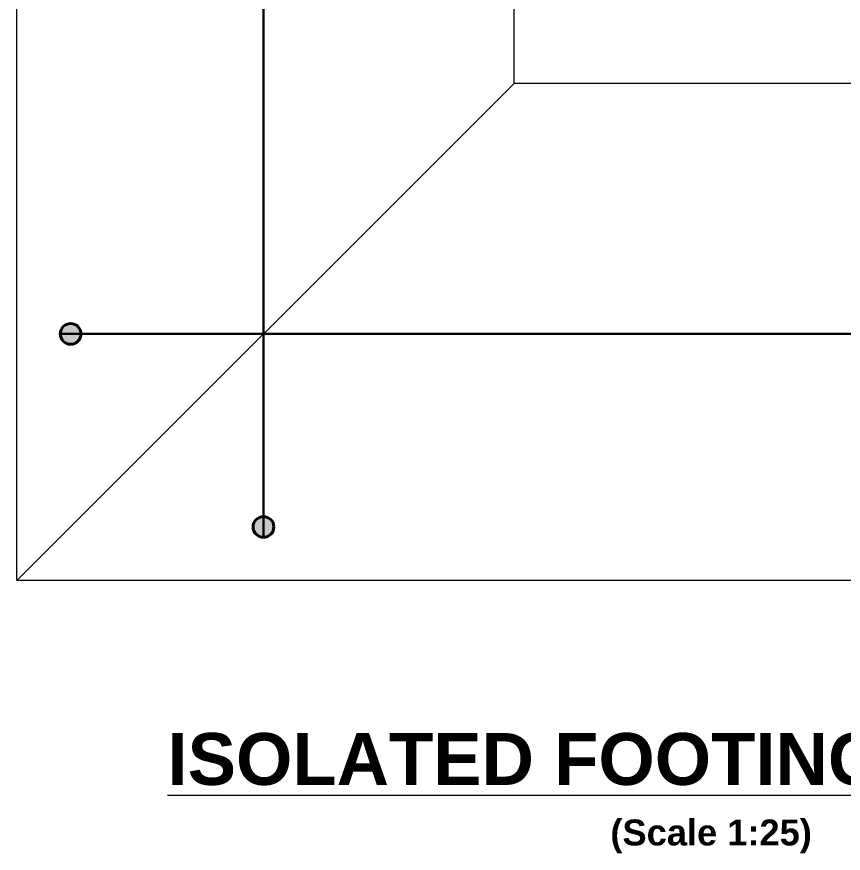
# Model space of a CAD drawing. Header units: feet. Extents: x 28652 to 66086, y -6769 to -640.
# Drawn here: x 53333.77 to 53372, y -1056.36 to -1017.66 of the extents above; entities that cross this region are included whole.
import ezdxf

# ---------------------------------------------------------------- set-up
doc = ezdxf.new("R2010")
doc.units = ezdxf.units.FT
doc.header["$LTSCALE"] = 50
doc.header["$MEASUREMENT"] = 0
for name, color, linetype, lineweight in [('IES_WR_Rebar Concrete Line', 2, 'Continuous', 15), ('IES_WR_Rebar-Main', 1, 'Continuous', 30), ('IES_WR_Text Structure', 70, 'Continuous', 20), ('Reinforcement', 1, 'Continuous', 40)]:
    doc.layers.add(name, color=color, linetype=linetype, lineweight=lineweight)
doc.styles.add('Arial Annotation', font='arial.ttf', dxfattribs={"height": 0.06})

# ---------------------------------------------------------------- blocks, each defined once
blk = doc.blocks.new('REBAR CUT')
at = {"layer": 'Reinforcement'}
blk.add_circle((0, 0), 0.024, dxfattribs=at)
blk = doc.blocks.new('bar towaeds viewer')
at = {"layer": 'Reinforcement'}
h = blk.add_hatch(color=256, dxfattribs=at)
h.dxf.hatch_style = 1
h.paths.add_polyline_path([(0.024, 0, 0.414214), (0, 0.024), (0, -0.024, 0.414214)])
h.paths.add_polyline_path([(0, 0.024, 0.414214), (-0.024, 0, 0.414214), (0, -0.024)])
blk.add_circle((0, 0), 0.024, dxfattribs=at)

msp = doc.modelspace()

# ---------------------------------------------------------------- linework, layer by layer
at = {"layer": 'IES_WR_Rebar Concrete Line'}
for points in [[(53333.772, -977.745), (53399.772, -977.745), (53399.772, -1043.745), (53333.772, -1043.745)], [(53356.772, -1000.745), (53376.772, -1000.745), (53376.772, -1020.745), (53356.772, -1020.745)]]:
    msp.add_lwpolyline(points, close=True, dxfattribs=at)
msp.add_lwpolyline([(53356.772, -1020.745), (53333.772, -1043.745)], dxfattribs=at)
at = {"layer": 'IES_WR_Rebar-Main'}
for points in [[(53345.184, -979.745), (53345.184, -1041.745)], [(53335.772, -1032.334), (53397.772, -1032.334)]]:
    msp.add_lwpolyline(points, dxfattribs=at)

# ---------------------------------------------------------------- block references
at = {"xscale": 20, "yscale": 20, "zscale": 20}
for name, p in [('REBAR CUT', (53336.265, -1032.334)), ('bar towaeds viewer', (53336.265, -1032.334)), ('REBAR CUT', (53345.184, -1041.265)), ('bar towaeds viewer', (53345.184, -1041.265))]:
    msp.add_blockref(name, p, dxfattribs=at)

# ---------------------------------------------------------------- texts
at = {"layer": 'IES_WR_Text Structure', "insert": (53335.197, -1050.798), "char_height": 2.4, "width": 61.38171, "attachment_point": 1, "style": 'Arial Annotation'}
msp.add_mtext('\\pxqc;{\\fArial|b1|i0|c0|p34;\\LISOLATED FOOTING PLAN\\l (F1)\\P\\H0.5x;(Scale 1:25)}', dxfattribs=at)

doc.saveas('drawing.dxf')
